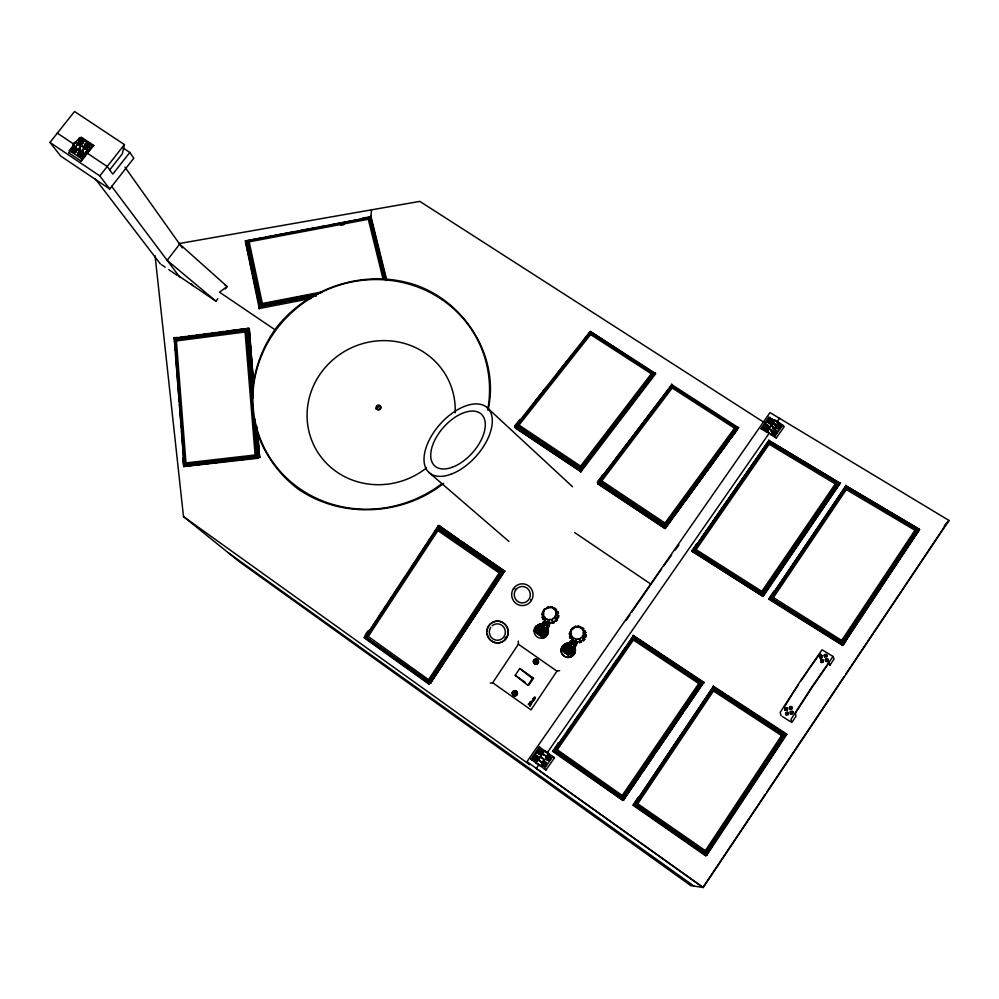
<?xml version="1.0" encoding="UTF-8"?>
<svg xmlns="http://www.w3.org/2000/svg" width="999" height="999" viewBox="0 0 999 999"><rect width="100%" height="100%" fill="white"/><g stroke="black" fill="none" stroke-linecap="round" stroke-linejoin="round"><path stroke-width="1.5" d="M779.133 427.122L778.246 425.811L779.27 425.924L777.959 426.073L778.209 427.472L779.495 426.598M779.295 426.898L778.209 427.472L779.17 425.886M554.495 751.335L633.129 637.699M635.464 804.432L705.531 852.597L709.702 846.29L705.569 853.146L705.381 850.636L781.53 735.539L783.503 734.927M713.661 686.388L713.099 686.013L786.65 734.04M538.249 661.962L536.213 661.363L536.376 659.265M640.084 798.139L638.448 796.977L632.991 805.219L705.868 855.956M705.968 855.194L633.753 805.057L713.199 686.788L785.888 734.277L705.956 855.194L705.806 853.521L708.366 849.649M571.228 649.862L571.166 648.401M665.646 527.984L665.384 526.261M437.862 525.886L438.923 525.387L459.003 539.697M569.68 642.707L570.117 643.818M570.879 643.244L570.978 642.557M736.325 427.697L734.49 428.184L672.24 387.987L672.102 386.388M428.596 681.38L428.559 679.62L428.608 681.268M429.258 684.115L503.471 571.503M542.869 630.881L543.181 629.17L543.281 630.332M544.093 630.644L544.005 629.158M543.194 623.563L543.718 624.188L543.956 623.426M545.966 624.937L545.204 625.237L545.904 624.787M548.613 626.298L548.439 627.135M776.123 432.367C772.264 435.601 775.324 427.847 775.299 432.942L774.063 432.192L774.737 431.143M777.859 426.523L778.121 427.11L778.258 425.849M544.38 621.815C543.231 622.439 541.658 625.749 544.617 624.437M767.232 426.136C763.411 426.948 768.706 427.422 766.882 427.847L766.033 427.809C765.197 423.164 770.266 429.657 765.484 427.722M769.73 422.689L769.38 420.854L770.266 421.878L771.091 421.253L769.804 422.39L769.929 420.691L771.128 420.816L771.403 422.065M538.224 630.244L538.349 628.071L536.413 626.061L539.485 624.25M538.299 630.469L539.51 627.172M633.865 635.751L633.166 635.177M665.309 525.574L736.738 427.647L672.002 385.864L599.3 481.805L597.877 482.155L665.309 526.972L664.984 528.633L598.114 483.678M566.346 649.425L567.345 649.425L567.644 650.536L566.658 650.536L566.371 648.913L566.171 650.099L566.371 648.913M569.255 645.279L569.53 646.915L568.668 644.979L568.556 646.415M573.801 651.972L574 652.422M562.449 647.989C562.949 647.527 559.715 648.588 561.838 649.6M543.606 636.488L544.492 635.664M541.97 627.547A2.522 2.51 -16.9 0 1 543.881 630.544A2.522 2.51 -16.9 0 1 540.871 632.454A2.522 2.51 -16.9 0 1 538.961 629.47L539.472 630.731M541.895 626.423L542.32 627.647M585.938 632.617L583.753 631.243L582.954 632.142L583.666 634.715L585.839 636.975L586.163 635.127A1.286 1.274 11.5 0 1 585.676 632.704L585.289 630.856C582.692 631.455 579.994 626.823 583.653 629.008A1.286 1.274 9.4 0 0 584.265 630.931M517.345 425.449L580.769 468.119L580.694 467.232M581.455 471.178L581.543 470.117L579.87 468.668M516.558 426.011L515.134 426.361L590.284 331.381L655.082 373.189L580.894 470.229L580.781 468.406L653.558 373.239L590.421 332.492L516.708 425.774M515.559 428.146L515.309 426.311L580.844 470.017L580.819 471.903L580.894 470.254M570.429 635.739A1.274 1.274 3.4 0 0 569.33 634.04C568.943 632.429 574.113 628.271 570.916 630.119A1.274 1.274 2.5 0 1 570.866 631.905M569.33 634.04L570.716 630.906M581.418 471.166L581.518 470.092M534.54 699.138L533.828 697.689L534.078 698.326M556.343 613.798L556.081 615.272L558.429 617.657L558.766 615.809C554.607 615.396 554.77 609.04 558.279 613.411A1.274 1.261 -6.4 0 0 558.716 615.821L558.766 615.809M542.032 614.76L543.219 611.5L541.982 614.76A1.274 1.261 -15 0 1 543.169 615.796M590.421 332.492L590.322 331.78M245.23 240.672L259.278 308.541L311.226 298.414M585.551 463.436L584.64 462.549L580.731 467.694M665.384 526.348L664.36 525.624L736.076 427.684M586.251 463.686L585.614 463.499M437.624 528.409L437.899 530.606L368.231 636.538L366.708 637.025M437.737 528.696L365.646 638.099M533.304 700.898L532.617 701.423L532.679 700.287M245.717 241.521L245.704 240.884L246.953 241.421M544.018 763.161L545.004 763.361L544.005 764.797L544.018 763.161L545.367 764.148C545.754 765.446 542.057 763.199 544.88 763.236M547.589 758.016C548.014 760.788 550.024 756.43 549.4 758.341L548.901 759.053C546.865 759.677 547.589 756.218 549.013 757.629C544.742 760.002 550.874 754.732 547.914 758.853M247.115 241.171L369.717 217.957M535.264 758.041L536.588 757.342L536.575 758.978C534.403 757.479 535.377 759.327 536.763 758.603C533.116 758.603 537.999 754.907 535.726 758.903L535.364 758.104L536.613 757.404M546.728 608.828A1.274 1.261 -12.8 0 0 546.69 607.867L548.513 607.442A1.274 1.261 -10.9 0 0 548.938 607.941M539.298 752.247C544.218 753.483 536.838 752.946 540.322 751.398C542.832 752.447 536.788 751.161 540.609 753.171L540.621 751.535M547.902 622.377A1.274 1.261 -12.8 0 0 545.716 622.19C544.08 615.884 550.324 619.118 547.964 623.301L549.812 623.626A1.274 1.261 -10.2 0 1 552.235 623.139L554.083 622.764C549.587 619.168 555.207 614.885 556.143 621.341L557.367 619.904L554.757 616.308L556.081 615.272M622.789 800.586L628.371 792.444M259.378 307.143L259.253 308.853M259.74 307.317L245.866 240.971L262.587 237.812M247.128 241.009L260.801 305.344L277.51 302.098M260.914 307.33L259.802 307.242M597.29 482.23L665.446 527.297L672.29 518.231M597.777 482.704L597.739 481.518M599.487 481.58L665.247 525.861M533.216 701.298L533.204 700.898M670.691 520.504L669.33 519.492L665.259 525.074L599.687 481.356L600.699 481.118M602.434 475.299L597.577 481.98M775.761 431.968L775.736 431.705M784.24 707.18L792.756 693.493M533.478 699.537L533.029 698.763L533.928 700.449M769.005 440.871L767.207 444.53M371.553 209.827L370.654 217.944L247.515 241.096M575.324 642.644L575.387 642.369A1.286 1.274 9.3 0 0 573.051 641.533C571.778 635.426 577.884 638.561 575.324 642.644L577.185 642.981A1.286 1.274 12.1 0 1 579.62 642.494L581.493 642.12C577.322 638.636 582.754 634.427 583.553 640.684L584.777 639.248L582.342 635.764L583.666 634.715M69.068 153.047L69.406 150.499L72.752 146.279L85.777 155.532L81.281 161.239L69.068 153.047L70.867 150.774M532.954 699.05L533.304 699.949L532.979 698.975M566.121 647.814L566.72 645.067L568.006 646.365M568.881 649.637L569.18 650.761L569.43 649.013L569.767 650.361L567.395 650.524L566.021 648.9M569.18 650.761L568.943 649.138M541.52 631.181L540.896 630.444L541.957 631.455L541.595 629.745L542.544 631.068C540.234 632.442 537.05 629.045 540.022 627.347M541.957 631.455L541.595 629.745M539.335 626.198L539.285 627.272L539.398 625.699L540.259 627.197M539.772 627.422L539.398 625.699M81.281 161.239L81.631 158.704L85.202 153.858A2.348 1.174 -56.9 0 1 87 150.512A2.348 1.174 -56.9 0 1 88.212 152.11A2.348 1.174 -56.9 0 1 85.589 154.37L85.24 154.808M574.113 653.646L575.049 650.199M575.399 650.262L573.276 655.394M561.088 650.199L562.05 646.528M561.388 650.087L562 647.402M548.264 631.88L548.326 631.068M547.964 631.006L547.764 629.258L547.027 634.44M534.103 631.043L535.314 627.459M534.39 630.931C533.903 626.685 536.813 629.507 534.802 630.369M653.558 373.239L650.973 371.69M654.869 373.876L590.359 331.568M85.926 144.98A1.961 0.674 -89.6 0 1 85.789 145.854L87.363 145.941L86.788 144.593A1.948 0.987 -20.3 0 1 85.926 144.98L86.214 146.279L86.314 144.68L87.85 145.529L87.712 146.403L86.264 145.442L87.85 145.529L86.501 146.341M705.519 852.434L635.988 804.282M531.256 702.309C530.881 698.9 533.266 704.32 531.243 701.872M545.716 622.19L544.255 621.041C546.653 618.681 543.618 612.874 542.819 618.993L542.182 617.245L543.918 614.048L542.944 612.961M571.753 654.894C569.442 654.982 572.415 657.454 570.042 657.217A7.18 7.143 9.9 0 1 561.051 650.087M362.525 218.257L370.979 216.533L386.763 280.332M546.715 632.704L547.215 631.543L548.301 631.892L547.727 628.259L549.338 625.824L547.889 625.112M370.417 217.382L385.851 279.433M371.203 216.246L371.029 216.858M531.193 704.495L530.494 704.32A1.511 1.474 70.2 0 1 530.144 703.721L530.556 702.809M671.503 385.489L671.715 383.991M671.415 386.7L671.852 385.202M597.802 481.555L599.462 482.342L672.002 385.676M80.12 141.109L79.982 141.983A1.961 0.674 -89.7 0 0 80.12 141.109A1.948 0.987 -20.2 0 0 80.981 140.722C79.833 140.147 79.383 144.056 82.043 141.658L81.556 142.07M535.739 664.035L536.301 661.9L535.676 664.048L535.714 661.875L533.641 661.388L535.926 661.301M767.694 427.347L767.532 427.984M534.802 699.038L534.065 698.338M535.476 698.014C533.016 696.216 535.864 696.865 535.164 698.276M546.028 623.925L546.678 622.577M535.776 661.326L536.213 659.303M546.703 624.387L547.252 623.226M580.594 627.959A1.274 1.274 7 0 1 580.044 626.81L575.674 626.51M578.371 626.161C579.32 628.596 582.205 626.423 583.841 628.796M577.185 642.981C574.038 637.799 580.931 637.1 579.707 642.769M549.812 623.626C546.316 618.281 553.384 617.607 552.322 623.413M548.089 606.917C549.25 609.015 551.436 605.157 552.709 607.567A1.274 1.261 -9 0 0 555.019 608.391L556.293 609.74A1.274 1.261 -7.3 0 0 557.867 611.6L558.553 613.336M530.656 702.971L530.432 703.796L531.431 704.083M550.087 606.78C551.798 607.517 552.634 608.578 555.044 608.341M123.339 148.114L129.833 152.435L133.816 158.217L109.69 188.986L60.677 156.031L49.95 142.445L74.538 111.501L124.425 144.593L122.315 153.846L109.703 169.905M573.813 651.81L574.15 650.824M571.84 654.882C573.426 656.83 575.436 652.484 575.024 650.536M488.074 409.902C500.124 356.88 464.685 300.911 413.648 284.403C364.011 268.731 307.442 287.312 275.799 328.409C258.017 353.346 249.475 383.766 252.722 414.31C257.73 444.43 274.3 471.266 298.763 489.485C342.158 518.956 402.797 515.746 443.693 483.316M562.549 648.476L562.212 649.462M547.464 633.603L547.627 631.568M546.728 632.866L547.365 633.366L547.852 631.68M535.526 628.97C533.703 626.498 534.677 634.09 535.002 628.246L537.175 628.958M571.59 640.371C574.25 638.086 571.241 632.429 570.142 638.311A1.274 1.274 5.9 0 1 571.778 640.159L573.051 641.533M665.659 527.971L738.773 427.447M185.202 464.011L185.964 462.937L176.398 340.921L175.037 339.535M533.491 699.525L533.728 700.524M571.116 641.683L572.065 640.022M571.803 642.145L572.614 640.634M574.962 644.367L575.274 643.543M529.707 702.397L529.945 701.748L531.73 703.733M565.859 648.975L565.496 648.426L566.171 650.099M569.767 650.361L570.479 649.338L569.23 645.791M570.729 655.556L570.891 656.281M538.973 630.794L537.974 628.421M542.395 626.361L543.394 629.395L542.544 631.068M737.287 429.408L730.856 438.149M737.899 427.984L665.309 526.972M738.111 427.634L737.861 428.259M827.846 660.963C825.424 663.923 823.988 656.668 827.734 659.14C829.657 664.884 821.528 658.353 827.709 659.078M531.056 600.599L530.831 599.412M827.659 658.928L828.059 660.726M568.743 650.486L568.443 649.375M539.835 625.973L540.809 627.097M562.312 646.603L562.012 647.452L564.185 648.126L565.484 646.328M548.114 624.537L547.927 625.237L548.513 624.025M545.054 635.689L545.704 636.675L547.814 633.541L545.641 636.463M535.064 627.384L534.565 628.546C535.139 626.848 539.622 624.325 538.498 625.811M548.751 625.536L548.626 626.336M570.067 650.337L570.379 649.462M542.944 631.106L543.244 630.232M571.153 649.562L569.88 651.535L567.682 652.035L565.309 649.387M570.766 650.923L571.178 649.662M768.855 417.27L774.412 420.616L768.855 417.27L760.938 428.658C764.56 427.747 774.874 437.599 766.47 431.543M541.695 632.804L543.98 630.307M544.055 630.531L542.807 632.492M543.756 632.017L544.205 630.968M766.857 431.556L768.918 428.559L771.39 430.694M571.066 642.819L570.404 642.432L570.541 643.194M573.001 644.23L572.352 644.492M770.741 425.986L771.39 425.636M760.938 428.658L766.483 432.018L772.951 422.752L776.81 425.424L774.537 424.8M543.693 623.251L543.294 624M565.834 647.29L565.459 648.651A2.585 2.572 9 0 0 566.533 651.286L565.734 650.449M565.534 648.95L565.946 647.702M566.957 646.703L566.033 647.04L565.571 649.05A3.072 3.059 9.8 0 1 566.008 647.914L565.409 646.49L570.229 649.387L570.329 647.564L570.479 649.338M773.676 423.251L774.025 424.163M769.617 433.379L768.606 432.292M772.215 431.168L771.091 429.42L768.78 428.758M774.799 424.675L775.699 424.575L774.525 423.489M776.81 421.753L777.584 421.865L775.848 421.091M565.509 644.954L565.284 643.706L565.621 644.255M533.304 701.373L532.242 701.41L532.667 700.287M575.074 643.93L574.013 644.742M574.937 644.255L575.649 644.842L576.373 643.443M703.134 682.504L702.584 683.341M256.056 456.068L255.12 454.982L245.08 331.993L245.879 330.619L175.275 339.86L184.715 464.772L256.481 456.543L255.906 449.463L256.98 449.313M253.122 382.617L249.038 328.109L247.877 328.022M185.04 464.285L185.951 462.912L255.12 454.982M582.367 627.634L582.392 627.597A1.274 1.274 7 0 1 581.868 628.059M572.839 651.435L571.453 653.371L572.989 654.957M570.179 638.286L569.492 636.538L571.428 633.478L570.504 632.379M548.601 625.337L549.575 624.7M561.538 647.789L563.711 644.792M253.184 397.802L247.515 328.634L174.213 338.199L184.203 466.221L222.677 461.813M257.33 457.405L256.219 457.53L246.091 330.269M573.076 642.682L574 641.383M74.775 150.624L74.9 149.862L75.087 151.136L74.238 151.523L73.102 150.2L73.926 149.338L74.888 149.8A1.961 0.687 -89.7 0 1 74.75 150.687L73.889 151.074A1.948 0.987 -20 0 0 74.75 150.687L73.314 149.713A1.361 1.224 -31.1 0 1 73.976 149.35M80.582 154.52L80.707 153.746L80.894 155.02L80.032 155.419L78.909 154.096L79.733 153.222L80.694 153.696A1.961 0.674 -89.6 0 1 80.557 154.57L79.808 154.957A1.948 0.974 -20.2 0 0 80.557 154.57L79.108 153.609A1.948 0.974 -20.1 0 0 79.982 153.209L80.694 153.696M671.653 385.277L671.028 386.363M528.359 704.345C528.259 701.822 531.905 706.093 529.982 706.156M571.166 641.271L570.978 641.92M768.518 441.695L769.018 441.046M843.393 639.997L843.793 639.36M246.741 329.87L247.502 328.659M181.543 430.656L184.203 466.221L184.977 464.985M572.04 641.495L571.328 643.843M565.559 644.892C565.434 646.303 562.912 644.218 564.035 645.229M565.496 648.426L565.721 646.89M565.809 649.537L565.297 647.789M570.616 648.688L569.592 646.216M570.117 647.839L570.104 646.278M574.05 642.694L573.738 643.506M538.898 629.308A2.11 2.098 -17.1 0 0 541.371 631.555A2.11 2.098 -17.1 0 0 542.919 628.596L543.169 628.121M538.611 630.244L538.374 627.06L542.494 630.831M542.757 626.91L543.394 629.395L542.994 628.496M549.275 758.154L548.713 758.928L547.677 758.191L548.913 757.417M767.307 426.923L766.146 427.522L765.671 426.748M771.078 421.503L770.654 422.427M542.332 612.936L542.32 612.924A1.274 1.261 -14.3 0 0 543.631 610.864C543.006 608.116 547.115 609.79 546.678 607.417M570.679 629.919L575.736 626.423L573.963 627.06A1.274 1.274 3.1 0 1 572.102 628.683L572.539 627.946M571.578 629.095L571.977 628.458M582.817 636.525L581.843 637.674M536.913 758.191L536.575 758.978L535.726 757.267M540.946 752.384L540.609 753.171L539.835 751.473M545.367 621.828L544.792 623.039M253.184 379.995L249.35 328.733L244.93 329.233M543.394 610.664L545.042 608.553M555.232 617.057L554.258 618.206M771.29 422.265L770.354 422.789M368.294 219.293L369.68 217.67L385.002 279.533M364.46 637.674C363.149 639.273 368.594 626.785 370.342 631.356M429.071 682.092L429.195 683.628L364.81 637.574L437.899 526.411L503.384 571.59L501.51 572.202L428.733 682.442L450.499 649.725M366.695 635.314L370.055 630.132M372.627 626.286L375.999 621.103M377.684 618.518L381.93 612.075M383.653 609.527L385.327 606.917M389.585 600.499L391.258 597.889M394.667 592.769L397.19 588.861M400.599 583.741L404.82 577.247M411.625 566.982L414.148 563.061M417.557 557.954L420.092 554.033M422.639 550.224L426.024 545.004M428.583 541.196L431.118 537.262M434.515 532.167L437.05 528.246M437.812 527.26L438.236 526.523M437.837 528.146L366.046 637.212L428.871 682.017M793.568 692.245L798.488 684.777M501.211 572.315L499.188 572.939L428.559 679.645L368.256 636.525M433.279 676.311L432.667 675.873L428.646 681.955L432.455 675.686L434.253 676.585M710.926 845.778L720.316 831.58M722.876 827.709L726.285 822.539M728.845 818.668L732.267 813.498M734.827 809.627L738.236 804.47M740.796 800.599L744.205 795.429M745.916 792.856L755.306 778.658M757.866 774.774L761.275 769.617M763.848 765.746L767.257 760.576M769.817 756.705L773.226 751.548M775.786 747.677L779.208 742.507M781.767 738.636L784.377 734.652L785.863 734.29M705.856 855.606L711.563 847.464M705.956 854.957L780.219 743.656M780.893 742.432L785.689 734.365M706.842 855.069L786.937 734.265M453.071 645.841L474.5 613.473M476.211 610.889L480.494 604.42M482.217 601.823L486.501 595.354M488.211 592.769L492.495 586.288M494.218 583.703L498.501 577.222M500.212 574.637L501.923 572.052L498.089 569.405M502.972 572.439L503.783 571.465M490.247 683.166L492.669 682.754L518.369 644.205L518.281 641.108M842.294 645.416C845.304 644.817 852.01 626.81 841.857 642.195L771.116 598.251L841.92 642.707L841.658 640.396L914.947 530.232L917.119 529.482M840.996 643.356L916.632 529.67L846.041 487.487M846.153 636.326L841.895 642.382M843.768 640.634L847.202 635.464M849.774 631.593L853.221 626.423M854.932 623.838L896.153 561.863M898.725 557.979L902.159 552.822M904.732 548.938L909.028 542.482M910.751 539.91L915.047 533.441M900.111 558.503L842.619 645.354L842.182 644.542L918.918 529.133L845.878 485.789L846.066 487.637M901.685 555.943L919.018 530.069M843.006 644.867L919.742 529.42M827.647 663.548L830.057 665.034L834.09 658.978L833.029 656.455L822.052 649.775L800.723 680.556L780.194 712.412L781.081 715.646M545.054 622.277L544.592 624.937L545.067 624.263M515.222 675.312L519.755 668.506L533.528 678.184L528.983 684.989L527.847 685.314L515.222 675.312L525.224 682.354M527.847 685.314L532.417 678.483L533.528 678.184M559.665 670.604L556.93 671.141L531.018 709.864L492.669 682.754M626.435 620.104L629.894 614.947M631.63 612.375L661.613 568.868M636.013 804.282L637.749 803.77L713.461 690.996L713.249 689.31L783.241 735.002L704.62 853.795L707.205 854.969M765.284 794.23L702.859 887.449L536.8 768.93L536.351 768.393L539.01 764.572M767.02 791.645L844.18 676.423M845.916 673.826L947.352 522.352M183.491 516.595L239.635 561.925L690.759 885.614L703.271 887.499L949.05 520.479L769.979 412.587L526.948 761.688L529.545 764.61L183.491 516.595L155.057 255.644M633.341 805.194L638.636 797.102M633.803 805.044L705.906 854.932L785.639 734.327L713.211 686.9L633.766 805.057L635.352 804.52L705.644 853.346L784.128 734.727L713.236 688.473L635.289 804.582M775.624 592.195L774.063 591.283L768.755 599.2L842.619 645.391M768.955 598.988L774.025 591.258M769.367 599.013L845.866 485.739L919.167 529.083L842.244 644.805L842.057 643.356M845.304 487.187L845.978 486.188M770.704 598.551L845.991 487.05M846.153 488.374L770.916 599.338L769.605 598.801M771.703 598.076L773.401 597.577L846.303 489.585L846.103 487.999M800.936 681.043L808.378 670.042M633.191 638.286L633.366 640.009L557.292 749.737L555.619 750.212L622.265 797.202L622.215 795.491L698.738 683.541L700.961 682.829M761.962 592.907L761.837 591.346L835.289 483.903L836.85 483.329L761.126 594.23L762.287 595.142M621.665 798.725L700.299 683.029M621.415 798.538L700.386 683.016L633.216 638.299M622.352 797.564L626.485 791.233M622.414 798.476L701.261 682.829L698.638 686.675M767.769 588.386L766.283 587.362L762.037 593.593L693.88 550.262L700.861 540.209M625.112 794.267L630.357 786.575M633.865 781.455L637.362 776.335M639.984 772.489L643.493 767.369M648.738 759.677L651.373 755.843M654.869 750.711L658.366 745.591M661.875 740.471L668.868 730.219M676.748 718.693L679.382 714.859M682.879 709.727L687.262 703.321M689.884 699.487L694.255 693.081M762.137 593.868L838.111 483.204M631.38 785.476L622.614 798.301L622.727 799.937L553.421 751.023L633.241 635.926L703.833 682.829L633.254 635.951L633.366 637.462M634.015 781.618L638.398 775.212M640.147 772.639L645.404 764.947M648.913 759.814L660.314 743.131M662.075 740.559L669.08 730.294M670.841 727.734L674.35 722.602M676.972 718.756L681.355 712.337M683.116 709.765L697.14 689.235M698.9 686.675L701.523 682.829L703.059 682.354L622.727 799.874M765.746 588.96L769.267 583.816M771.902 579.944L777.185 572.215M778.945 569.63L792.157 550.299M793.918 547.727L806.255 529.682M808.89 525.824L821.228 507.779M823.863 503.908L830.906 493.606M832.666 491.021L836.2 485.864M840.209 482.567L840.171 483.366L768.88 440.497L692.207 551.036L762.999 596.403L762.324 595.416L839.31 483.104M691.708 551.173L762.312 595.904L839.397 482.842M623.763 799.512L640.384 775.174M642.145 772.602L654.395 754.67M657.017 750.823L683.279 712.387M685.039 709.827L703.433 682.916M623.738 799.724L703.808 682.117M762.324 595.416L692.419 550.961L768.893 440.596L840.109 483.241L762.924 595.953M840.171 483.229L763.436 595.978L762.262 595.004M573.364 642.22L573.051 643.044M544.343 621.803L544.692 621.353M559.452 742.906L562.961 737.774M567.382 731.393L571.803 725.012M574.462 721.191L578.883 714.809M582.454 709.74L585.077 705.881M590.409 698.264L593.93 693.119M598.364 686.788L601.011 682.916M605.444 676.585L609.852 670.154M613.411 665.109L616.932 659.952M621.366 653.633L625.786 647.19M629.333 642.145L632.854 636.987M695.341 547.09L698.9 541.957M703.346 535.551L707.779 529.145M711.338 524.013L716.67 516.321M720.229 511.188L723.788 506.068M729.12 498.376L732.679 493.244M736.238 488.124L739.784 482.992M744.23 476.585L746.016 474.013M752.235 465.047L754.907 461.201M760.239 453.509L763.798 448.376M837.749 483.229L768.955 441.92L693.656 550.561L692.232 551.023L693.144 551.873M704.345 535.227L707.941 530.007M712.312 523.726L716.795 517.245M720.291 512.225L723.863 507.042M728.259 500.724L732.717 494.28M736.238 489.223L739.784 484.078M745.104 476.448L748.638 471.328M751.285 467.495L755.731 461.113M759.252 456.019L761.937 452.172M768.98 442.557L694.38 550.124L762.025 593.306M694.193 550.174L696.128 549.6L769.18 444.218L768.98 442.607L837.412 483.166M530.831 759.203L539.323 747.015L540.422 747.714L531.93 759.927L530.831 759.203L537.774 764.11L535.976 762.811L544.48 750.586L543.081 753.333M762.349 428.821L770.291 417.407M774.412 419.892L766.483 432.018M536.363 763.086C536.051 755.681 544.692 765.571 540.509 761.663M538.836 759.427L540.534 756.992L541.883 757.979M547.002 753.071L768.893 433.666M776.872 422.177L779.532 418.344M542.045 762.487L543.993 759.515L541.57 757.741M546.69 756.48L548.314 753.296L546.341 751.822M773.164 426.848C775.636 428.396 772.714 432.804 770.504 430.606M776.423 424.95L778.308 422.24L774.837 420.042L775.299 420.954M543.056 762.437L540.509 766.096L549 753.87M778.308 422.24L784.265 426.561L776.335 437.999L770.766 434.615L778.696 422.477L782.042 425.212M772.776 431.231L774.275 428.047M776.81 425.424L778.696 422.714L777.809 422.465M770.766 434.615L772.527 432.08M774.287 429.545L776.935 425.736M691.77 550.998L696.977 543.481L698.376 544.355M776.335 437.999L774.887 436.413L782.829 424.975M546.003 770.004L554.495 757.766L552.772 756.455L544.268 768.718L546.003 770.004L540.209 765.821M809.202 668.818L818.144 656.306M574.762 647.427L576.411 644.967L570.504 640.871L568.98 643.344M570.529 640.983L568.319 644.268M564.722 653.121L564.91 652.784A4.645 4.633 9.8 0 1 570.029 645.454L570.242 645.242M574.038 641.383L573.901 641.583M574.063 642.719L574.999 642.394M566.895 654.22L566.895 654.22A4.645 4.633 9.8 0 0 572.002 646.828M575.287 643.581L575.549 643.219M576.835 643.98L575.799 642.956M575.761 644.517L575.174 646.54M576.635 643.181L576.223 643.693M547.14 635.501L546.028 634.665M541.333 625.149L543.493 621.765L548.076 625.062M538.386 624.725L541.957 624.113L543.493 621.765M537.699 633.915L537.862 633.591A4.62 4.595 -17 0 1 542.994 626.311L543.006 626.373A4.62 4.595 -17 0 0 538.461 627.172L537.1 629.12A4.62 4.595 -17 0 0 537.887 633.653L537.887 633.653M545.891 624.163L546.103 623.513M539.647 635.289L539.822 634.952A4.62 4.595 -17 0 0 544.942 627.672L545.167 627.459M547.764 628.383L549.338 625.824M183.791 466.745L183.054 457.867L184.478 457.704M184.228 466.208L259.752 457.23M663.436 566.346L671.64 555.007M675.287 549.974L678.933 544.93M547.102 629.295L547.727 628.259M674.113 515.734L682.354 504.47M685.102 500.711L693.331 489.46M695.167 486.95L704.307 474.438M706.143 471.928L715.296 459.415M719.867 453.159L726.273 444.405M665.896 527.247L672.29 518.394M674.15 515.946L683.304 503.334M685.152 500.899L729.17 440.609M731.018 438.174L737.424 429.32M672.227 387.962L601.835 480.894L600.312 481.156L665.197 524.475L665.034 523.014L734.49 428.159M664.36 525.636L736.051 427.734L672.09 386.501M667.969 521.99L677.147 509.453M678.983 506.943L688.161 494.393M689.997 491.883L697.339 481.843M701.011 476.835L709.265 465.534M711.101 463.024L720.279 450.487M722.115 447.977L731.305 435.427M665.446 527.297L738.224 427.56L671.778 384.677L597.852 482.167L671.803 384.877M261.114 304.77L262.362 303.521L322.065 291.945M528.496 704.32L530.169 705.769M86.501 146.341A1.948 0.987 -20.3 0 0 87.375 145.941L87.4 145.891A1.961 0.674 -89.6 0 0 87.512 145.067M774.188 431.493C774.35 431.668 776.36 432.442 775.249 432.667M779.67 427.41L777.522 427.122M775.711 431.281C773.85 432.03 775.474 433.866 774.125 431.805M548.776 758.928L548.114 757.354M536.451 758.853L535.589 758.778M178.971 276.099L215.959 301.211L217.832 298.763M225.312 288.973L227.173 286.526L179.658 244.118L167.145 260.339L215.959 301.211M584.902 462.712L580.744 467.907M580.781 468.831L587.4 460.164M592.145 453.983L605.394 436.65M608.229 432.942L625.274 410.651M630.956 403.221L641.37 389.61M647.052 382.18L653.671 373.514L655.057 373.189M580.931 470.729L586.213 463.661M580.806 471.865L655.406 374.076M774.088 431.943L774.387 432.517M779.07 427.21L778.333 427.185M580.719 467.544L580.606 466.121L651.311 373.738L652.871 373.264M579.87 468.681L652.809 373.251L590.484 333.004M567.894 649.462L567.882 650.986L568.244 649.837M540.372 625.874L541.333 625.611L541.758 626.835M540.546 630.082L539.597 630.332L540.034 631.543L540.896 630.444M109.69 188.986L99.813 175.911L124.425 144.593M129.833 152.435L112.8 174.126L107.205 166.508L86.788 152.847M562.087 646.64L564.735 644.055L568.955 643.231L565.259 643.668M562.337 646.703L563.411 645.204L564.934 646.927M573.626 653.321L573.164 654.732L573.651 653.421M573.014 655.044L574.088 653.558M573.438 654.657L572.764 655.881M74.488 145.941A2.335 1.186 -56.9 0 1 73.089 144.493A2.335 1.186 -56.9 0 1 75.749 142.17L79.558 137.687L81.531 137.3L93.744 145.442L89.248 151.149L85.589 148.689M79.271 145.18A2.348 1.186 -56.9 0 0 77.522 144.655A2.348 1.186 -56.9 0 0 76.074 147.752L76.124 148.701L79.371 150.2A2.348 1.174 -56.9 0 0 80.482 149.95M81.993 146.378A2.348 1.174 -56.9 0 0 80.007 146.978A2.348 1.174 -56.9 0 0 78.983 149.7L79.021 150.649M80.282 150.312A2.348 1.174 -56.9 0 1 79.408 148.389A2.348 1.174 -56.9 0 1 81.968 146.329L82.692 146.391M82.118 146.453L85.34 147.989L85.252 148.776A2.348 1.174 -56.9 0 1 85.277 149.201M85.489 149.338A2.348 1.174 -56.9 0 0 83.741 148.814A2.348 1.174 -56.9 0 0 82.305 151.91L82.33 152.872M89.248 151.149L88.449 150.075L91.783 145.842L93.744 145.442M515.197 426.773L517.12 424.338L515.222 427.01M533.466 403.683L541.146 393.968L534.453 402.497M543.069 391.533L544.992 389.098M558.453 372.09L567.107 361.151L559.44 370.916M569.03 358.728L570.953 356.293M543.094 391.571L545.017 389.135M590.446 332.679L516.62 426.511L515.721 425.861M517.482 425.399L519.018 425.087L590.596 334.54L590.484 333.117M546.515 634.103L546.078 635.514M539.847 635.014L539.822 634.952A4.62 4.595 -17 0 0 544.393 634.203L545.929 635.839L547.277 633.691L545.279 633.179M546.678 635.064L546.653 635.576M184.603 465.01L256.818 456.63L253.534 416.483M535.114 627.509L536.213 625.936M574.05 650.998L575.324 651.061L574.637 650.736M944.28 525.786L949.05 520.479M775.948 433.079L774.849 433.616M556.48 609.54C551.71 607.704 555.844 611.863 557.917 611.575M544.255 621.041L544.443 620.829A1.274 1.261 -14.6 0 0 542.869 618.968L542.819 618.993M544.393 634.203L545.766 632.255A4.62 4.595 -17 0 0 544.967 627.722L544.967 627.722M369.767 218.169L370.654 217.22L386.351 280.607M570.741 650.824L568.881 652.26M543.518 631.368L540.471 632.579M566.645 646.403L565.334 648.239L565.821 650.761M565.609 648.913L565.272 647.14M569.83 646.715L570.329 647.564M81.356 142.283L81.331 141.171L80.469 141.571L81.356 142.283L82.043 141.658L80.981 140.709M259.715 306.805L260.677 305.756L313.923 295.429M514.597 426.486L580.918 470.304M514.098 588.798L514.847 588.423M788.348 714.685C790.221 710.751 782.954 712.287 786.45 715.084M655.544 373.102L655.494 374.275M600.299 481.218L665.234 524.85M537.986 627.647L538.399 628.97L538.399 627.522L536.426 626.111L540.571 624.263L547.777 629.32M545.891 635.739L542.857 637.562L534.365 630.869M545.192 635.776C547.127 637.837 549.163 630.993 548.101 629.233M538.411 625.811L537.762 626.211M565.372 645.054L564.71 645.441M769.779 420.766L770.266 421.878L771.028 421.316M512.849 694.38L514.922 693.518L516.008 695.391L515.259 693.294L516.87 692.195M247.777 241.146L261.351 304.533L320.679 293.007M571.141 635.789L570.629 634.377M583.204 629.857L583.753 631.243M569.243 650.299L569.892 647.402M543.618 616.333L543.119 614.934M542.032 631.006L542.994 628.883M536.9 625.911L538.473 624.875M543.893 637.3L545.466 636.201M563.898 645.042L565.746 643.818L563.598 645.192M570.928 656.393L572.39 655.182M570.953 656.505L572.627 655.544M572.777 655.169L569.929 656.78L561.376 650.037M428.721 683.191L430.931 682.879M429.745 683.491L430.919 682.829M538.848 626.061L539.31 627.522L543.006 630.094L542.981 628.184M769.879 420.704L770.329 420.504M546.69 607.867L548.426 607.18M552.609 619.343L551.198 619.855M580.194 638.823L578.783 639.335M515.646 427.984L579.507 470.591M738.149 427.584L736.812 427.897M919.13 529.095L917.619 529.57M774.35 431.131L775.212 431.044M365.921 636.4L364.66 636.95L365.172 637.474M428.633 681.443L365.909 637.275M503.209 571.64L504.745 571.078M568.668 644.979L569.542 646.415M500.674 572.477L437.662 529.045L500.324 572.589M502.022 572.027L437.749 528.171M504.582 571.041L503.134 571.64L429.145 683.391L364.81 637.574M513.923 691.121L515.034 692.931L517.082 692.12M542.944 637.886L544.105 637.649A7.13 7.093 -17.2 0 1 534.128 630.456L534.827 630.431M542.981 637.999L544.055 637.562L543.718 636.912L544.105 637.649M565.771 643.88L567.594 643.456L574.837 648.426L575.062 650.249M570.004 657.105L571.091 656.668M568.693 651.236L569.442 650.824M597.739 483.841L664.972 528.271M541.82 633.129L542.882 632.717M541.895 633.354L542.919 632.817M568.781 651.86L569.855 651.435M547.365 626.161L547.265 626.71M547.577 626.773L547.752 626.023L547.277 626.548M548.126 627.384L546.928 627.372M785.813 734.315L786.488 734.577M544.443 635.764L545.067 635.739M769.779 420.591L770.304 420.616M500.649 572.489L428.047 682.704M555.244 750.361L622.327 797.901M702.959 682.392L703.796 682.829M822.202 657.692C818.293 646.253 820.179 666.47 821.927 655.406M826.897 656.705C828.895 653.358 821.977 653.783 824.774 656.855C830.856 657.217 822.602 651.573 824.737 656.892M364.885 637.549L366.196 637.137M364.148 637.787L428.946 684.128M542.182 617.245L542.457 617.157A1.274 1.261 -15 0 0 542.957 616.733M839.447 482.829L837.936 483.079M845.791 485.089L846.041 485.989L769.367 599.013L770.891 598.526M699.912 683.166L700.886 682.854M512.986 694.342L514.722 693.131L513.761 691.171M553.421 751.023L554.932 750.574L633.304 637.275M774.4 424.163L774.15 423.314M554.745 750.499L622.427 798.101M775.424 424.875L773.638 423.414M776.073 425.399L775.187 423.938M438.499 526.348L439.635 526.048M704.133 682.479L633.741 635.714M552.659 751.148L558.179 743.181M637.749 803.758L705.381 850.661M543.256 630.032L542.832 628.833L538.873 626.311M535.714 661.875L535.876 663.998M769.417 599L842.557 644.967M320.754 292.869L261.313 304.483L247.839 241.059L369.38 218.094L384.453 279.158M260.814 305.195L317.02 294.293M291.184 299.45L307.892 296.204M259.852 306.631L316.333 295.667M316.333 295.779L259.715 306.768L245.679 240.871L369.155 217.495M265.634 237.238L294.518 231.768M297.565 231.194L315.809 227.735M318.856 227.16L326.461 225.712M329.495 225.137L369.031 217.657M340.821 225.262L343.881 224.675M259.802 457.367L258.079 457.679L257.118 456.718M259.515 457.055L257.355 457.455M178.709 243.631L419.817 201.373L763.885 422.302M257.392 449.288L257.005 449.313M182.792 457.904L183.716 466.558L258.404 458.204M705.968 855.082L706.768 854.719M177.997 337.487L173.714 337.699M181.069 337.088L185.689 336.488M188.761 336.089L193.369 335.489M196.441 335.077L201.061 334.478M204.133 334.078L208.741 333.479M211.813 333.079L216.433 332.48M219.505 332.068L224.113 331.468M227.185 331.069L247.178 328.459M247.852 328.733L174.338 338.336L175.3 350.649M183.903 337.225L186.963 336.825M206.743 334.24L210.015 333.803M221.953 332.255L225 331.868M229.558 331.268L232.817 330.819M246.453 330.007L174.937 339.31L184.74 464.897M176.398 340.921L245.08 331.993M566.47 643.368L568.331 643.144M710.876 846.99L711.55 847.439M184.99 464.348L256.343 456.343M259.228 457.105L256.718 426.061M183.741 465.821L185.202 465.671L175.374 339.86M225.762 461.438L231.918 460.751M234.99 460.377L248.851 458.816M251.91 458.441L258.117 457.754M255.906 449.463L256.194 456.193M770.017 420.829L770.654 420.854M583.891 633.241L586.163 635.127M770.579 422.127L769.917 422.102M540.696 631.88L541.57 631.992M536.163 661.925L538.449 661.925M541.733 632.916L538.586 631.193M567.769 650.923L568.606 650.936M568.806 651.96L566.558 651.385M514.572 426.161L519.855 419.493L520.429 419.817M572.702 644.492L572.177 644.055L572.951 643.918M540.584 626.76L542.832 627.36M549.2 620.029L547.727 619.767M576.773 639.51L575.287 639.248M634.902 805.394L633.603 804.357L634.477 804.482M833.029 656.455L811.588 687.362L791.021 719.33L791.832 722.527L795.903 716.395L795.491 712.999L811.8 687.836L828.883 663.011L830.057 665.034M540.484 753.046L539.685 752.984M627.634 791.932L626.748 791.42M79.683 154.957L81.031 154.146L79.97 153.209M543.881 764.672L544.63 764.784L543.568 763.998M766.108 426.123L766.882 427.547M775.561 424.687L774.675 424.338M770.978 425.799C772.102 425.449 775.424 427.597 773.775 428.271M773.251 427.759L772.776 426.848M774.188 428.109L772.652 427.51M577.609 626.161L578.246 626.261A1.274 1.274 4.8 0 1 575.811 626.685L575.611 626.298M772.177 431.019L770.766 430.482M767.906 431.993L768.606 432.305M769.505 433.404L767.894 432.492M570.392 647.402L569.742 645.729M541.283 623.913L541.995 624.238A7.13 7.093 -17.2 0 1 543.806 624.662M541.957 624.113L539.435 624.125L538.573 625.049M579.095 626.385L580.107 626.535M552.472 751.211L622.577 800.311M543.231 611.5L544.393 611.063L544.068 609.69M554.17 750.499L553.284 750.336L554.008 750.861M558.091 743.119L558.916 743.606M770.641 420.554L771.116 421.765M73.764 151.061L74.238 151.523L75.237 150.262L74.163 149.326A1.948 0.987 -20 0 1 73.314 149.725A1.961 0.687 -89.7 0 1 73.164 150.599L73.277 150.674M546.765 633.016L547.877 633.691M573.876 652.235L574.862 652.759L574.075 654.495M574.937 652.884L574.275 652.522M551.56 606.992L552.772 607.292M766.708 426.061L767.319 426.823L767.007 426.198M572.352 652.384L574.4 652.996L574.862 651.186M569.88 647.802L566.658 645.566M558.429 617.657L558.279 617.607A1.274 1.261 -6.4 0 0 557.23 619.817L557.367 619.904M585.839 636.975L585.676 636.925A1.286 1.274 13 0 0 584.627 639.16L584.777 639.248M775.923 425.174L774.675 424.612M771.365 430.469L770.641 430.144M771.016 430.594L771.628 430.469L770.766 429.757M504.932 638.161L506.093 637.949L505.869 636.763M539.86 631.331L540.621 631.655M539.622 632.667L540.671 633.116M539.66 632.779L540.746 633.329M566.445 650.099L567.794 651.023L569.393 650.624L570.329 649.263L570.029 647.639M567.057 650.786L567.857 651.223M566.645 651.685L567.757 652.335M566.733 651.985L567.819 652.534M541.82 627.01L542.869 627.472M541.608 627.672L542.37 628.009M568.881 646.016L570.766 647.427M568.906 646.116L570.829 647.627M774.4 423.426L772.389 423.027M771.628 425.949L772.976 426.698M772.789 427.584L773.688 427.485L772.914 426.648M773.413 428.159L772.527 427.709M515.034 425.724L515.684 426.173M515.197 426.985L515.034 425.761M542.02 757.779C538.861 756.767 543.019 752.397 544.642 755.269M520.429 419.792L521.316 420.417M633.266 637.587L701.523 682.829M622.427 799.262L623.388 799.799M843.031 644.929L841.27 643.518M633.603 636.338L634.29 636.725M538.623 760.014L540.122 761.063M633.616 636.226L634.303 636.613M545.791 636.95L544.755 636.013M537.537 763.948L538.024 764.297M538.523 764.66L539.872 765.609L538.748 764.809M247.839 241.059L249.151 241.883M846.016 487.212L917.432 529.52L841.97 643.006L770.966 598.351M914.947 530.232L846.315 489.61M81.044 142.919L79.982 141.983M770.341 441.645L774.4 444.193M776.985 445.629L779.645 447.215M783.628 449.612L787.612 451.998M790.271 453.596L792.931 455.194M796.915 457.579L799.575 459.178M803.508 461.638L807.554 463.961M810.127 465.621L812.861 467.145M816.757 469.592L819.517 471.128M823.388 473.563L827.484 475.911M830.019 477.547L832.804 479.095M836.675 481.53L839.385 482.879M74.888 149.8L74.163 149.326M769.18 444.243L835.289 483.903M770.753 433.916L774.887 436.413M773.401 597.577L841.658 640.396M777.484 602.672L780.119 604.32M791.97 611.763L794.605 613.423M799.887 616.733L802.522 618.393M807.791 621.703L810.426 623.351M815.696 626.66L818.331 628.321M820.966 629.969L826.235 633.279M828.87 634.939L832.829 637.424M836.775 639.897L840.733 642.382M842.182 644.542L769.68 598.851M553.371 607.842L554.52 608.791M580.918 627.235L582.08 628.196M696.128 549.6L761.837 591.346M762.1 593.818L693.793 550.412M706.63 558.778L709.215 560.427M713.099 562.887L716.97 565.359M726.023 571.116L731.193 574.4M735.077 576.86L737.662 578.508M748.001 585.077L753.171 588.374M755.756 590.009L759.627 592.482M545.904 618.93L544.767 617.969M573.451 638.386L572.302 637.424M782.267 716.408L790.634 721.765M543.881 759.178L542.157 757.841M599.313 337.737L601.898 339.41M620.042 351.735L622.627 353.396M627.784 356.718L631.643 359.215M643.244 366.695L648.513 370.179M699.175 403.608L701.773 405.282M590.609 334.565L651.311 373.738M542.37 762.699L539.997 760.951M634.914 805.406L713.224 688.798M713.348 688.361L718.506 691.733M722.377 694.268L727.547 697.639M730.119 699.325L733.99 701.86M739.16 705.232L741.745 706.917M746.902 710.301L750.773 712.824M754.645 715.359L767.544 723.8M771.415 726.323L776.585 729.707M780.456 732.23L783.041 733.915M713.461 691.021L781.53 735.539M538.274 764.485L539.135 765.059L538.211 764.372M559.677 744.267L558.329 743.194M602.509 475.362L604.083 476.098M687.05 673.014L697.489 679.944M519.018 425.087L580.606 466.121M601.835 480.894L665.034 523.014M516.695 425.686L580.806 468.656M578.209 466.783L580.781 468.494M517.844 426.873L520.404 428.583M524.263 431.156L529.395 434.577M533.254 437.15L538.386 440.571M542.245 443.144L547.377 446.565M551.236 449.138L556.368 452.559M560.227 455.132L565.359 458.553M569.218 461.126L574.35 464.547M599.3 481.805L621.278 496.453M623.863 498.176L630.319 502.485M632.904 504.208L639.36 508.516M641.945 510.239L665.209 525.761L665.359 527.197M515.447 428.034L580.794 471.678M79.558 137.687L91.783 145.842M633.366 640.009L698.738 683.541M539.46 632.829L540.097 633.254M546.003 751.623L544.867 750.861L546.216 751.772M547.24 752.584L546.728 752.135M692.657 550.961L692.07 550.374L693.668 551.323L768.955 442.182M88.449 150.075L76.486 142.245M75.899 142.295L80.707 145.429M57.33 133.154L74.026 144.306M76.174 147.952L79.071 149.9M82.393 152.123L85.302 154.058M78.459 150.624L80.894 152.26M69.406 150.499L81.631 158.704M49.95 142.445L99.813 175.911M574.712 532.604L650.661 583.99M275.225 329.92L219.493 292.158L227.173 286.526L224.7 284.715M161.576 264.747L165.197 267.208M168.806 269.668L177.248 275.387M540.934 761.713L541.982 762.424M547.015 752.434L554.495 757.766M544.18 754.657L542.994 753.883M543.344 754.357L544.293 755.057M438.748 525.661L504.632 571.128L430.619 682.916L504.57 571.141L461.538 541.446M446.178 531.655L450.012 534.403L445.954 531.718M465.309 544.979L471.74 549.4L465.172 544.979M478.084 553.796L482.03 556.393M490.859 562.612L494.83 565.222M452.36 536.138L460.039 541.433M475.362 552.097L481.905 556.53M488.224 560.889L494.705 565.372M497.077 567.095L502.31 570.604M443.131 531.456L450.799 536.75M453.359 538.511L461.026 543.806M464.86 546.453L469.967 549.987M476.361 554.395L482.754 558.816M486.588 561.463L492.982 565.871M437.899 530.606L499.188 572.939M709.964 846.478L710.664 846.952M574.138 641.808L574.9 642.644M571.903 640.571L572.927 641.271M543.531 621.878L549.375 625.936M545.991 623.801L546.665 624.263M571.091 641.558L571.778 642.032M573.026 642.919L573.701 643.393M567.594 643.456L574.85 648.488M567.245 648.413L569.717 650.137M534.49 631.73L542.857 637.562M518.369 644.205L556.93 671.141M546.266 751.885L545.579 751.423L546.465 751.947M557.292 749.737L622.215 795.491M543.881 754.42L546.303 756.206M553.633 750.961L622.677 799.687L624.113 799.824L622.739 799.937M539.323 747.015L544.78 750.886M537.962 764.185L537.187 763.673M526.948 761.688L703.271 887.499M693.98 886.101L228.421 552.872M79.021 154.52L79.021 154.52A1.961 0.674 -89.6 0 0 79.108 153.609M546.515 752.072L545.816 751.56M544.567 755.244L546.216 756.48M540.384 761.263L541.083 761.775M259.565 457.18L257.492 432.467M258.004 458.029L254.945 419.33M538.473 764.56L539.148 765.034M174.276 338.236L175.15 339.21M541.071 757.18L540.409 756.68M519.755 668.506L532.417 678.483M85.015 148.389L84.865 148.264A2.348 1.174 -56.9 0 0 82.58 149.8A2.348 1.174 -56.9 0 0 82.48 152.285M530.644 702.971L531.268 703.696M428.758 472.302L508.941 541.458M771.141 429.745L772.215 430.831M773.788 423.988L772.901 422.889M773.651 424.188L772.826 423.289M542.532 627.896L541.883 627.397A2.535 2.51 -17.1 0 1 543.131 631.106A2.535 2.51 -17.1 0 1 539.123 631.293A2.535 2.51 -17.1 0 1 539.997 627.397M486.775 407.28L572.477 486.675M583.553 640.684L583.379 640.521A1.286 1.274 13.4 0 0 581.443 642.045L581.493 642.12M556.143 621.341L555.981 621.178A1.274 1.261 -7.8 0 0 554.045 622.689L554.083 622.764M191.096 283.704L193.307 285.839M539.285 630.744L539.972 631.655M538.174 630.132L539.585 632.554M574.2 645.741L574.974 645.441L574.15 645.579M542.794 627.26L543.706 628.421M821.977 655.556L819.679 655.918L820.042 657.879M95.305 178.883L160.377 263.936M538.836 628.733L539.285 627.272M72.752 146.279L73.576 147.365M111.701 186.388L179.658 277.023M86.788 144.593L87.163 146.154M124.937 167.108L182.33 247.877M570.791 656.106L571.178 656.867A7.168 7.143 10 0 1 561.101 649.6M544.043 637.462L545.704 636.675M770.878 421.041L769.405 421.478M555.669 610.414L556.168 611.813M769.118 440.634L768.83 440.022M544.005 764.797L544.143 763.286L544.867 764.872M570.154 647.739L570.529 648.676M574.737 647.315L575.199 648.513M547.677 628.159L548.139 629.358M570.741 647.327L571.253 648.713M546.728 625.012L546.79 623.988M543.593 628.084L544.118 629.495M542.869 628.383L543.294 629.495M534.989 628.209L536.426 626.111M370.179 216.858L370.329 217.507M538.449 628.608L539.448 631.243M538.374 627.06L538.324 629.333A2.572 2.56 -17.3 0 0 539.385 632.017M539.997 630.032L540.671 631.68M540.022 625.499L540.459 626.723M540.684 625.474L541.358 627.147M541.908 625.911L542.994 629.095M565.409 646.49L566.321 649.612M566.82 649.238L567.245 650.836M565.696 646.428L566.008 647.552M566.171 645.416L566.508 646.803M566.72 645.067L567.032 646.191M567.357 644.867L567.657 646.003M568.019 644.83L568.319 645.966M570.304 646.915L570.591 648.039M370.729 218.719L385.739 279.445M382.942 278.584L368.306 219.268L249.163 241.833L262.362 303.521M362.525 218.319L362.974 219.305M251.736 263.861L252.372 266.858M253.009 269.842L254.283 275.836M258.753 296.778L259.39 299.775M246.041 243.019L246.678 246.004M246.965 247.889L249.375 258.741M250.025 261.775L250.786 265.821M251.323 267.882L252.385 273.289M252.947 275.512L255.245 286.738M255.881 289.722L256.843 293.843M257.155 295.704L257.792 298.689M437.899 526.473L438.012 527.922M575.174 648.401L575.424 650.361M671.915 386.014L671.778 384.765M762.212 594.118L762.362 595.604M249.088 328.908L253.359 379.945M257.667 432.542L259.615 457.305M247.377 328.808L252.834 395.542M255.12 423.476L257.917 457.617M247.252 336.064L247.877 343.793M248.264 348.439L248.763 354.62M249.275 360.814L249.775 366.995M250.287 373.189L250.786 379.37M251.298 385.564L251.798 391.745M254.333 422.677L254.832 428.871M255.22 433.516L255.856 441.246M256.231 445.891L256.868 453.621M246.366 329.995L252.934 410.314M175.537 353.721L179.271 401.423M179.508 404.495L181.306 427.572M550.924 606.967L550.924 607.017A1.274 1.261 -10.9 0 1 550.474 607.879M575.312 649.2L575.374 651.073M766.021 427.51L766.957 426.161M441.983 483.591A119.53 113.624 -26.7 0 1 260.814 440.122A119.53 113.624 -26.7 0 1 359.79 280.632A119.53 113.624 -26.7 0 1 487.749 409.827M426.448 467.957A74.775 71.329 -26.9 0 1 313.661 444.842A74.775 71.329 -26.9 0 1 367.008 342.507A74.775 71.329 -26.9 0 1 455.182 412.837M380.095 409.453A2.26 2.16 -26.9 0 1 376.511 408.404A2.26 2.16 -26.9 0 1 379.133 405.656A2.26 2.16 -26.9 0 1 380.494 409.028M375.961 409.091A6.718 6.406 -26.9 0 1 380.319 406.368M88.436 144.093A2.323 2.085 -30.6 0 1 87.987 147.577A2.323 2.085 -30.6 0 1 84.678 146.378M84.728 145.404A2.323 2.085 -30.6 0 1 86.364 143.781M86.426 144.68A1.361 1.224 -30.6 0 1 88.149 145.242A1.361 1.224 -30.6 0 1 87.388 146.94M85.664 146.378A1.361 1.224 -30.6 0 1 85.764 145.255M75.462 148.601A2.323 2.085 -31.1 0 1 75.912 151.873A2.323 2.085 -31.1 0 1 72.403 151.898A2.323 2.085 -31.1 0 1 73.476 148.626M74.825 149.338A1.361 1.224 -31.1 0 1 75.2 151.361M73.451 151.598A1.361 1.224 -31.1 0 1 73.164 151.324M79.77 140.335A2.323 2.073 -30.6 0 1 83.329 141.359A2.323 2.073 -30.6 0 1 80.457 144.043A2.323 2.073 -30.6 0 1 79.433 140.647M81.706 141.196A1.961 0.674 -89.7 0 1 81.556 142.07A1.948 0.987 -20.2 0 1 80.694 142.457M80.382 140.934A1.361 1.224 -30.6 0 1 82.318 142.333M79.808 142.345A1.361 1.224 -30.6 0 1 79.97 141.383M81.394 152.56A2.323 2.085 -31 0 1 81.219 156.181A2.323 2.085 -31 0 1 77.835 154.82A2.323 2.085 -31 0 1 80.869 152.347M80.857 153.322A1.374 1.224 -31 0 1 80.407 155.619M79.396 155.569A1.374 1.224 -31 0 1 79.533 153.334M73.789 144.206A1.311 0.662 -56.9 0 1 74.713 143.119A1.311 0.662 -56.9 0 1 75.437 143.344M74.288 145.292A1.311 0.662 -56.9 0 1 73.889 145.305M78.996 145.529A2.348 1.186 -56.9 0 0 79.033 144.618L78.646 144.106A2.348 1.186 -56.9 0 0 76.361 145.629A2.348 1.186 -56.9 0 0 76.261 148.127M88.561 146.341A1.361 1.224 -30.6 0 1 87.388 147.502M79.683 140.235A2.46 2.198 -30.6 0 1 83.441 141.284A2.46 2.198 -30.6 0 1 80.532 144.181A2.46 2.198 -30.6 0 1 79.233 140.684M88.399 143.906A2.46 2.198 -30.6 0 1 88.049 147.69A2.46 2.198 -30.6 0 1 84.515 146.266M84.715 145.092A2.46 2.198 -30.6 0 1 86.638 143.581M80.482 149.488A1.361 0.687 -56.9 0 1 79.833 149.088A1.361 0.687 -56.9 0 1 80.332 147.765M82.83 151.336A1.361 0.687 -56.9 0 1 83.354 149.575A1.361 0.687 -56.9 0 1 84.59 149.4M83.179 151.586A1.361 0.687 -56.9 0 1 83.454 149.838M83.928 149.388A1.361 0.687 -56.9 0 1 84.715 149.363M78.359 145.092A1.361 0.687 -56.9 0 1 78.584 145.392M80.519 149.226A1.361 0.687 -56.9 0 1 79.62 148.951A1.361 0.687 -56.9 0 1 80.357 147.365M74.038 148.314A2.46 2.198 -31.1 0 1 76.548 151.061A2.46 2.198 -31.1 0 1 72.627 152.323A2.46 2.198 -31.1 0 1 73.427 148.514M81.593 152.522A2.46 2.21 -31 0 1 81.144 156.368A2.46 2.21 -31 0 1 77.697 154.695A2.46 2.21 -31 0 1 81.056 152.26M775.686 430.332A2.098 1.961 -2.1 0 1 776.448 433.491A2.098 1.961 -2.1 0 1 773.026 433.017A2.098 1.961 -2.1 0 1 774.749 430.207M769.08 420.042A2.085 1.948 -2.9 0 1 772.289 421.153A2.085 1.948 -2.9 0 1 770.054 423.588A2.085 1.948 -2.9 0 1 768.381 420.816M766.745 425.124A2.085 1.961 -2.9 0 1 768.356 427.934A2.085 1.961 -2.9 0 1 764.972 428.409A2.085 1.961 -2.9 0 1 765.684 425.262M765.434 425.162A2.085 1.961 -3 0 0 765.471 428.546A2.085 1.961 -3 0 0 768.581 426.798A2.085 1.961 -3 0 0 765.434 425.162A2.21 2.073 -2.9 0 0 765.134 428.696A2.21 2.073 -2.9 0 0 768.656 427.522A2.21 2.073 -2.9 0 0 766.046 425.037M775.599 430.182A2.223 2.073 -2.1 0 1 776.66 433.429A2.223 2.073 -2.1 0 1 773.026 433.266A2.223 2.073 -2.1 0 1 774.45 430.132M543.419 764.722A1.261 1.249 -75.6 0 1 543.881 762.936A1.261 1.249 -75.6 0 1 545.604 763.511A1.261 1.249 -75.6 0 1 544.917 765.222M541.383 752.784A1.261 1.236 -71.5 0 1 539.522 753.408A1.261 1.236 -71.5 0 1 539.385 751.423A1.261 1.236 -71.5 0 1 541.321 751.748M549.238 759.252A1.261 1.249 -74.6 0 1 547.315 758.591A1.261 1.249 -74.6 0 1 548.601 756.967A1.261 1.249 -74.6 0 1 549.65 758.74M534.128 757.692A2.148 2.11 -72.7 0 1 537.45 756.418A2.148 2.11 -72.7 0 1 537.237 760.002A2.148 2.11 -72.7 0 1 534.09 758.391M537.287 758.728A1.261 1.236 -72.7 0 1 535.539 759.228A1.261 1.236 -72.7 0 1 535.177 757.429A1.261 1.236 -72.7 0 1 536.975 757.167M548.851 759.602A1.261 1.249 -74.7 0 1 548.201 759.54M548.426 757.117A1.261 1.249 -74.7 0 1 549.063 757.167M544.68 761.775A2.285 2.248 -75.6 0 1 546.578 764.822A2.285 2.248 -75.6 0 1 543.169 765.908M542.744 765.509A2.285 2.248 -75.6 0 1 544.093 761.8M540.471 751.223A1.261 1.236 -71.6 0 1 541.071 751.448M540.871 753.621A1.261 1.236 -71.6 0 1 539.922 753.671M538.124 751.585A2.273 2.235 -71.5 0 1 541.82 750.749A2.273 2.235 -71.5 0 1 540.971 754.482A2.273 2.235 -71.5 0 1 537.999 752.16M533.966 757.966A2.273 2.235 -72.7 0 1 537.325 756.181A2.273 2.235 -72.7 0 1 537.462 760.014A2.273 2.235 -72.7 0 1 533.978 758.553M492.095 625.786A8.217 8.029 82.3 0 1 505.069 629.87A8.217 8.029 82.3 0 1 496.041 640.147A8.217 8.029 82.3 0 1 490.709 627.384M487.05 631.118A10.889 10.639 82.2 0 1 502.872 622.552A10.889 10.639 82.2 0 1 503.871 640.896A10.889 10.639 82.2 0 1 487.2 633.953M567.882 652.659A3.072 3.059 9.8 0 1 566.783 652.185M570.167 647.29A2.547 2.535 9 0 1 570.167 650.549A2.547 2.535 9 0 1 566.945 651.111A2.547 2.535 9 0 1 565.834 648.051M566.583 646.977A2.547 2.535 9 0 1 567.145 646.628M569.08 646.54A2.547 2.535 9 0 1 569.68 646.852M569.792 647.389A2.123 2.11 8.9 0 1 569.08 650.674A2.123 2.11 8.9 0 1 566.083 649.125M566.183 648.039A2.123 2.11 8.9 0 1 566.808 647.14M571.041 648.788A2.535 2.535 9.5 0 1 568.98 651.723M567.994 651.71A2.535 2.535 9.5 0 1 566.033 649.675M569.992 647.152A2.535 2.535 9.5 0 1 570.679 647.876M543.119 633.054A3.059 3.047 -16.9 0 1 542.007 633.478M540.809 633.453A3.059 3.047 -16.9 0 1 539.722 632.979M538.961 632.255A2.935 2.922 -17 0 1 538.623 631.568M539.023 628.771A2.11 2.098 -17.1 0 1 540.109 627.584M541.72 627.522A2.11 2.098 -17.1 0 1 542.207 627.772M597.939 482.192L597.802 483.803L598.051 482.105M79.458 154.058L79.321 154.932L80.345 154.77L80.32 153.671L79.458 154.058M73.664 150.175L73.514 151.049L74.55 150.886L74.513 149.788L73.664 150.175M790.359 711.7C789.959 717.919 796.69 709.852 790.471 711.925C790.546 717.919 796.24 709.178 790.359 711.7M792.045 708.603C786.176 711.463 791.72 702.509 792.045 708.603M784.665 708.066C784.577 714.322 790.496 705.494 784.665 708.066M788.423 714.322C782.929 717.27 787.999 708.516 788.423 714.322M820.703 660.426C820.604 666.42 826.797 658.141 820.703 660.426M787.499 709.864C781.905 712.886 787.037 703.733 787.499 709.864M789.472 707.329C789.16 713.286 795.666 705.369 789.572 707.242M823.326 661.625C817.719 664.485 822.914 655.756 823.326 661.625M540.759 751.673L539.76 753.096L539.398 752.309L540.671 751.648M766.108 426.423L765.646 427.097L767.344 427.172L766.108 426.423M774.525 431.518L774.063 432.192L775.761 432.267L774.525 431.518M778.296 426.098L777.821 426.76L779.532 426.848L778.296 426.098M590.184 331.993L584.415 339.285L590.197 332.043M539.547 627.285L538.711 628.071L539.585 627.397M451.061 474.213A43.581 24.113 -48.2 0 0 490.634 412.387A43.581 24.113 -48.2 0 0 432.767 433.816A43.581 24.113 -48.2 0 0 451.061 474.213M452.235 467.282A34.828 19.268 -48.2 0 0 484.003 417.919A34.828 19.268 -48.2 0 0 437.799 434.84A34.828 19.268 -48.2 0 0 452.235 467.282M533.466 660.689A2.685 2.622 73.2 0 0 536.326 664.335A2.685 2.622 73.2 0 0 537.974 660.027A2.685 2.622 73.2 0 0 533.466 660.689M533.741 660.789A2.385 2.335 73.2 0 0 536.288 664.035A2.385 2.335 73.2 0 0 537.749 660.202A2.385 2.335 73.2 0 0 533.741 660.789M512.587 692.582A2.385 2.323 72.9 0 0 515.372 695.629A2.385 2.323 72.9 0 0 516.583 691.658A2.385 2.323 72.9 0 0 512.662 692.569A2.385 2.323 72.9 0 0 515.434 695.604A2.385 2.323 72.9 0 0 516.52 691.683A2.385 2.323 72.9 0 0 512.587 692.582M512.312 692.494A2.685 2.61 72.9 0 0 515.434 695.916A2.685 2.61 72.9 0 0 516.72 691.483A2.685 2.61 72.9 0 0 512.312 692.494M378.146 409.415A2.26 2.16 -26.9 0 0 380.444 406.293A2.26 2.16 -26.9 0 0 376.586 406.019A2.26 2.16 -26.9 0 0 378.146 409.415M86.451 147.615A2.323 2.085 -30.6 0 0 88.699 144.368A2.323 2.085 -30.6 0 0 84.79 144.405A2.323 2.085 -30.6 0 0 86.451 147.615M73.826 152.347A2.323 2.085 -31.1 0 0 76.074 149.113A2.323 2.085 -31.1 0 0 72.178 149.138A2.323 2.085 -31.1 0 0 73.826 152.347M80.644 143.731A2.323 2.073 -30.6 0 0 82.892 140.497A2.323 2.073 -30.6 0 0 78.996 140.534A2.323 2.073 -30.6 0 0 80.644 143.731M79.633 156.244A2.323 2.085 -31 0 0 81.881 152.997A2.323 2.085 -31 0 0 77.972 153.022A2.323 2.085 -31 0 0 79.633 156.244M86.738 153.346A1.311 0.649 -56.9 0 0 87.587 151.349A1.311 0.649 -56.9 0 0 86.026 152.385A1.311 0.649 -56.9 0 0 86.738 153.346M773.888 433.653A2.098 1.961 -2.1 0 0 777.01 431.905A2.098 1.961 -2.1 0 0 773.838 430.244A2.098 1.961 -2.1 0 0 773.888 433.653M769.23 423.126A2.085 1.948 -2.9 0 0 772.352 421.378A2.085 1.948 -2.9 0 0 769.193 419.742A2.21 2.073 -2.9 0 0 769.055 423.389A2.21 2.073 -2.9 0 0 772.477 421.74A2.21 2.073 -2.9 0 0 769.267 419.805A2.085 1.948 -2.9 0 0 769.23 423.126M777.659 428.446A2.098 1.961 -2 0 0 780.768 426.698A2.098 1.961 -2 0 0 777.609 425.05A2.098 1.961 -2 0 0 777.659 428.446M777.659 428.221A2.098 1.961 -2.1 0 0 780.781 426.473A2.098 1.961 -2.1 0 0 777.609 424.825A2.223 2.073 -2 0 0 777.472 428.471A2.223 2.073 -2 0 0 780.893 426.835A2.223 2.073 -2 0 0 777.672 424.887A2.098 1.961 -2.1 0 0 777.659 428.221M545.829 765.509A2.16 2.123 -75.6 0 0 544.979 761.887A2.16 2.123 -75.6 0 0 542.32 764.472A2.16 2.123 -75.6 0 0 545.829 765.509M541.47 753.895A2.148 2.11 -71.5 0 0 540.859 750.237A2.148 2.11 -71.5 0 0 538.036 752.634A2.148 2.11 -71.5 0 0 541.47 753.895M549.875 759.69A2.148 2.123 -74.6 0 0 549.013 756.068A2.148 2.123 -74.6 0 0 546.353 758.653A2.273 2.235 -74.6 0 0 549.937 759.964A2.273 2.235 -74.6 0 0 549.288 756.093A2.273 2.235 -74.6 0 0 546.303 758.628A2.148 2.123 -74.6 0 0 549.875 759.69M537.437 759.702A2.148 2.11 -72.6 0 0 536.825 756.043A2.148 2.11 -72.6 0 0 534.003 758.441A2.148 2.11 -72.6 0 0 537.437 759.702M488.623 625.836A10.902 10.652 82.3 0 0 496.615 642.894A10.902 10.652 82.3 0 0 507.03 627.384A10.902 10.652 82.3 0 0 488.623 625.836M515.621 590.047A8.217 8.067 85.6 0 0 521.678 602.884A8.217 8.067 85.6 0 0 529.557 591.158A8.217 8.067 85.6 0 0 515.621 590.047M513.523 588.536A10.902 10.702 85.6 0 0 521.553 605.556A10.902 10.702 85.6 0 0 532.005 589.997A10.902 10.702 85.6 0 0 513.523 588.536M564.822 651.885A4.308 4.296 9.9 0 0 572.29 651.91A4.308 4.296 9.8 0 0 568.543 645.379A4.308 4.296 9.8 0 0 564.81 651.81A4.308 4.296 9.8 0 0 572.265 651.835A4.308 4.296 9.9 0 0 568.568 645.466A4.308 4.296 9.9 0 0 564.822 651.885M540.384 634.69A4.283 4.258 -16.9 0 0 545.654 629.482A4.283 4.258 -16.9 0 0 538.498 627.559A4.283 4.258 -16.9 0 0 540.347 634.602A4.283 4.258 -16.9 0 0 545.629 629.395A4.283 4.258 -16.9 0 0 538.473 627.472A4.283 4.258 -16.9 0 0 540.384 634.69"/></g></svg>
